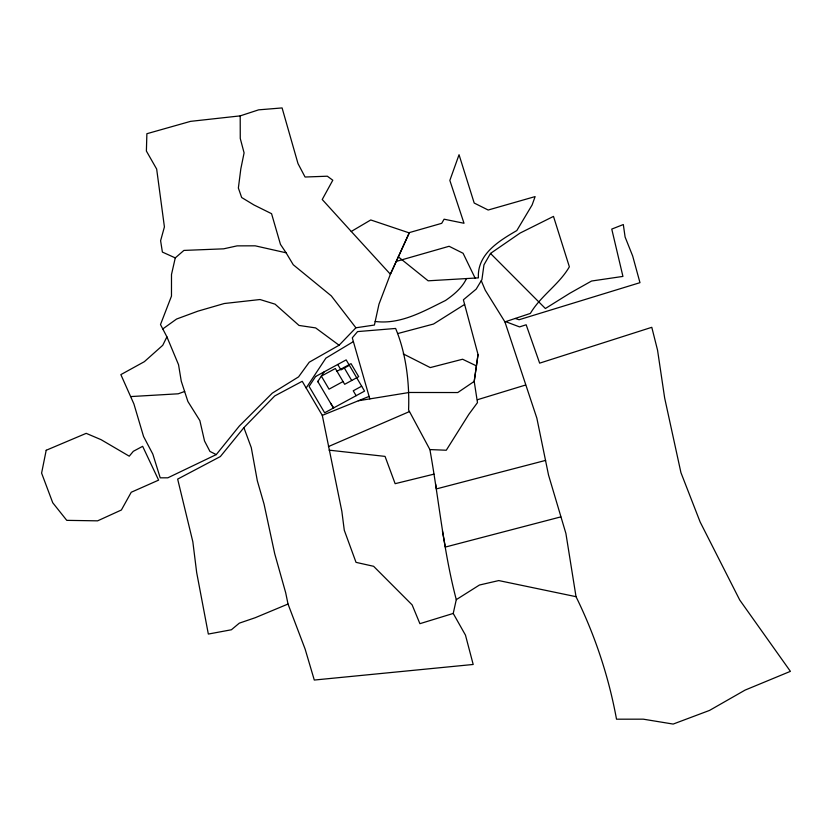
<?xml version="1.0" encoding="UTF-8"?>
<svg xmlns="http://www.w3.org/2000/svg" width="832" height="832" viewBox="0 0 832 832"><rect width="100%" height="100%" fill="white"/><g stroke="black" fill="none" stroke-linecap="round" stroke-linejoin="round"><path stroke-width="1.25" d="M481.27 280.706L485.264 290.222L504.92 321.88L530.358 313.425C540.831 295.682 559.083 284.586 569.369 266.812L553.488 216.403L520.104 233.064L490.495 253.438L483.964 264.846L481.915 279.646L476.195 289.12L463.382 299.79L478.036 354.526L474.209 381.41L477.474 402.626L468.822 414.357L446.274 450.237L429.894 449.571L408.585 409.885C409.583 382.99 406.099 353.465 395.616 328.453L357.583 331.594L352.3 337.823L369.814 398.902M478.036 354.526L474.209 381.41L457.766 392.548L409.271 392.475L358.342 400.764M453.232 613.444L419.9 623.678L412.142 604.906L373.599 566.29L356.023 562.359L344.282 530.244L341.858 511.378L322.296 415.376L302.214 381.295L274.726 395.949L243.89 427.648L251.285 447.637L257.317 480.771L264.056 504.119L274.716 553.748L285.688 592.758L288.018 604.032L305.136 649.116L314.288 680.046L473.19 664.466L465.473 635.138L453.232 613.444L456.279 599.654C443.373 550.42 438.901 499.554 429.894 449.571M175.271 257.899L171.496 274.498L171.475 296.119L160.493 324.563L166.91 336.846L178.547 364.738L181.262 381.202L187.886 401.482L199.857 420.586L204.526 440.991L209.955 451.433L216.258 454.594L239.377 425.984L272.293 393.141L298.553 376.886L309.254 362.201L339.092 345.238L355.909 327.787L374.4 325.042L378.976 304.179L390.385 274.238L409.25 232.908L370.76 219.96L351.26 231.462L322.234 199.503L332.79 180.222L327.33 176.207L305.063 177.018L297.991 163.582L282.09 107.931L258.638 109.845L240.198 115.877L190.559 121.358L146.879 133.713L146.39 151.05L156.666 169.062L164.414 226.918L160.607 240.729L162.386 252.075L175.271 257.899L183.903 250.422L223.652 248.83L237.11 245.866L255.185 245.825L286.094 252.793L293.238 264.742L331.302 295.89L355.909 327.787M398.351 256.849L409.375 232.586L441.709 223.33L444.101 219.201L464.017 223.267L449.842 180.43L459.046 154.731L474.198 203.039L488.176 210.028L535.122 196.591L532.116 204.953L516.818 230.568C498.971 240.926 477.017 254.249 478.4 277.867L428.147 280.81L398.351 256.849L390.385 274.238L351.26 231.462M466.502 278.564C462.103 287.903 453.814 294.757 445.474 300.508C423.55 311.262 400.494 324.761 375.18 321.464M166.91 336.846L162.75 345.29L144.352 361.681L120.858 374.618L133.91 403.946L143.562 436.498L152.818 454.095L160.212 477.828L167.825 477.818L216.258 454.594M306.166 387.993L325.874 358.145L353.382 341.609M324.158 371.852L317.793 381.493L333.434 408.023M243.89 427.648L220.376 456.539L177.653 479.107L192.837 541.778L196.674 572.551L208.333 634.057L231.39 629.772L239.304 623.158L255.195 617.729L288.018 604.032M162.791 328.931L176.571 319.041L197.902 311.158L224.276 303.514L260.021 299.53L275.059 304.158L299.021 325.437L315.65 327.912L339.092 345.238M456.279 599.654L479.43 585.031L498.753 580.57L576.025 596.679C595.119 635.617 608.712 676.624 616.512 719.191L643.282 719.17L673.171 724.069L709.54 710.414L745.077 690.102L790.4 671.351L739.731 600.018L700.128 521.966L680.94 472.649L664.654 397.977L657.55 350.178L651.789 327.309L539.646 363.147L526.157 324.771L519.553 326.903L505.648 321.641L504.92 321.88L536.848 418.142L548.527 475.051L565.906 533.478L576.025 596.679M464.63 304.429L433.524 324.033L397.675 333.57M336.991 371.259L351.021 363.646L358.706 376.688L344.677 384.311L335.369 368.503L321.35 376.116L329.035 389.168L343.054 381.545M318.24 382.231L317.98 381.212M349.367 365.331L340.943 369.907L337.74 364.478M330.543 403.114L333.694 407.878M361.67 386.204L353.236 390.78L356.138 395.699M328.401 446.586L409.479 411.57M322.296 415.376L369.096 396.406M184.704 391.456L178.235 393.796L130.822 396.573M477.443 399.724L525.595 385.029M396.261 261.414L449.103 246.282L463.081 253.271L475.093 278.054M545.657 460.387L436.332 488.925L435.625 484.058M560.789 516.89L445.328 547.071L442.437 531.024M433.971 474.146L395.138 483.683L385.05 456.394L329.098 450.154M515.351 318.479L519.085 319.738L639.974 282.672L632.684 256.027L625.102 237.037L623.314 224.546L611.759 229.091L622.929 276.411L591.552 281.029L569.712 293.322L545.386 308.516L490.495 253.438M476.403 365.872L462.592 359.237L430.248 367.588L403.26 353.891M286.094 252.793L280.457 244.379L271.565 213.689L253.947 204.963L241.665 197.517L238.368 188.042L240.812 168.917L244.088 152.88L240.261 138.455L240.198 115.877M344.001 367.453L351.697 380.494M46.197 450.268L41.6 473.106L52.738 502.757L66.758 520.354L97.614 520.842L121.389 509.995L131.238 492.253L158.621 480.126L142.646 446.316L133.338 451.298L129.251 456.186L101.098 439.681L86.206 433.347L46.197 450.268M315.63 376.48L309.088 386.391L324.646 412.797L364.562 391.113L346.174 359.892L315.63 376.48"/></g></svg>
